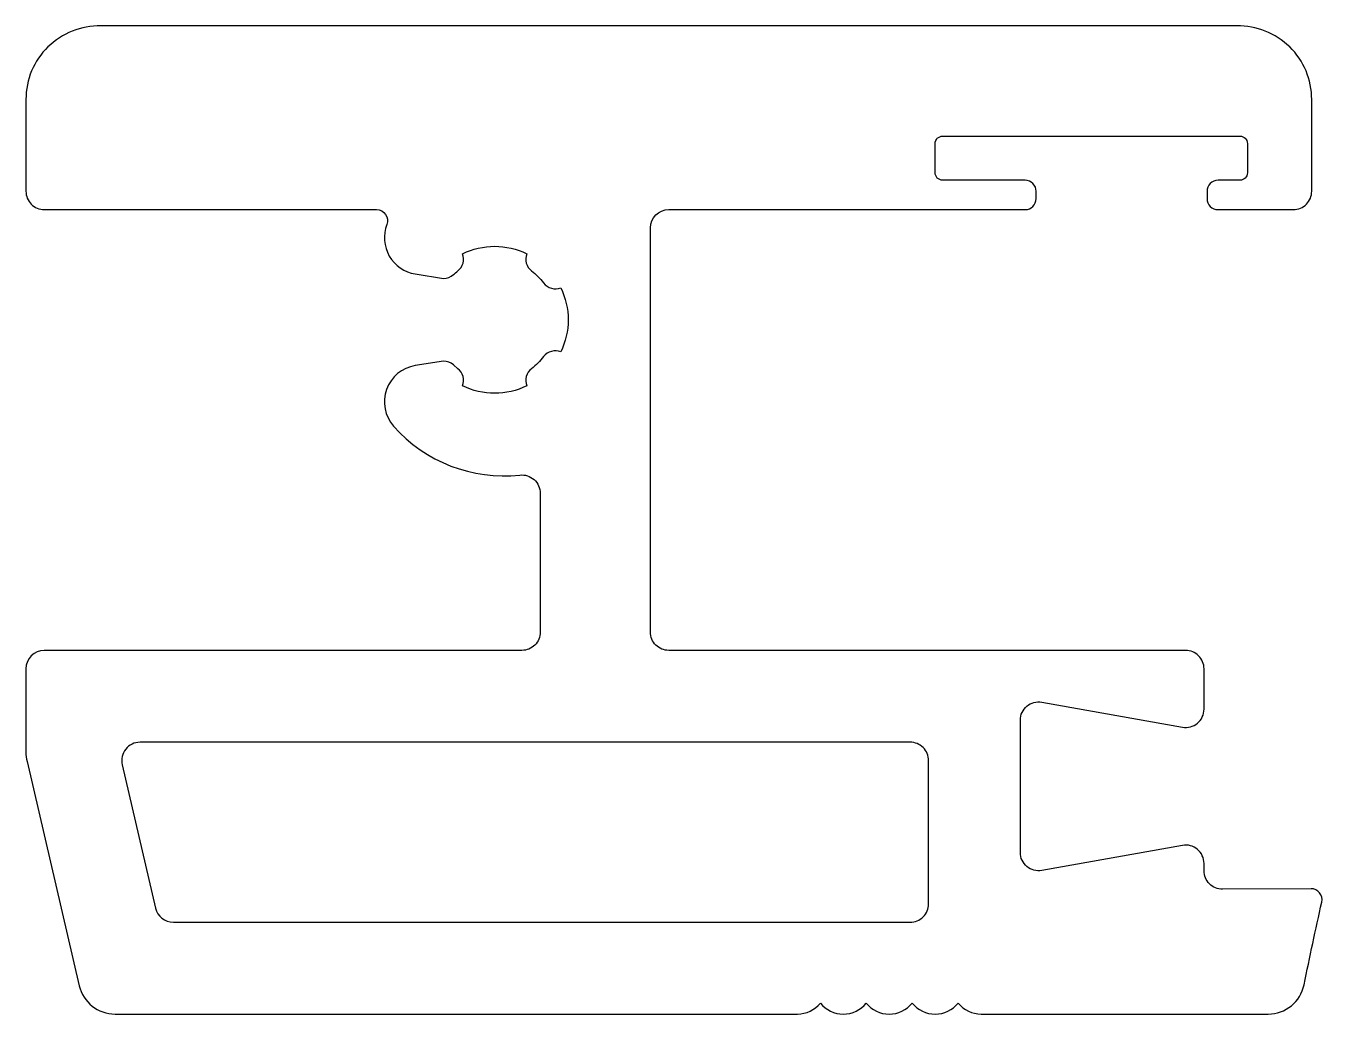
# Model space of a CAD drawing. Extents: x 683.3 to 718.6, y 514.1 to 541.
import ezdxf

# ---------------------------------------------------------------- set-up
doc = ezdxf.new("R2010")
doc.units = 0
doc.layers.get('0').update_dxf_attribs({"linetype": 'CONTINUOUS'})

msp = doc.modelspace()

# ---------------------------------------------------------------- linework, layer by layer
msp.add_lwpolyline([(697.345, 524.507, -0.414214), (696.845, 524.007), (683.845, 524.007, 0.414208), (683.345, 523.507), (683.345, 521.235, 0.063961), (683.378, 520.983), (684.796, 514.88, 0.348788), (685.77, 514.107), (704.345, 514.107, 0.227998), (704.97, 514.407, 0.481001), (706.22, 514.407, 0.481001), (707.47, 514.407, 0.481001), (708.72, 514.407, 0.227998), (709.345, 514.107), (717.158, 514.107, 0.356365), (718.138, 514.907, -0.004978), (718.62, 517.154, 0.482192), (718.326, 517.52), (715.917, 517.508, -0.415694), (715.414, 518.008), (715.414, 518.207, 0.467088), (714.826, 518.699), (711.002, 518.015, -0.467088), (710.414, 518.507), (710.414, 522.107, -0.467088), (711.002, 522.599), (714.826, 521.915, 0.467088), (715.414, 522.407), (715.414, 523.507, 0.414216), (714.914, 524.007), (700.845, 524.007, -0.414214), (700.345, 524.507), (700.345, 535.507, -0.414211), (700.845, 536.007), (710.545, 536.007, 0.414198), (710.845, 536.307), (710.845, 536.507, 0.414223), (710.545, 536.807), (708.295, 536.807, -0.417486), (708.095, 537.009), (708.095, 537.807, -0.414214), (708.295, 538.007), (716.395, 538.007, -0.414214), (716.595, 537.807), (716.595, 537.007, -0.414215), (716.395, 536.807), (715.796, 536.807, 0.414216), (715.496, 536.507), (715.496, 536.307, 0.414213), (715.796, 536.007), (717.846, 536.007, 0.414214), (718.346, 536.507), (718.346, 539.007, 0.42025), (716.304, 541.007), (685.386, 541.007, 0.42025), (683.345, 539.007), (683.345, 536.507, 0.414214), (683.845, 536.007), (692.89, 536.007, -0.525913), (693.17, 535.6, 0.475892), (693.944, 534.255), (694.709, 534.131, 0.187494), (694.98, 534.236, -0.023832), (695.102, 534.338, 0.338896), (695.232, 534.807, -0.2298), (696.978, 534.807, 0.338896), (697.108, 534.338, -0.069783), (697.436, 534.011, 0.338896), (697.904, 533.88, -0.2298), (697.904, 532.134, 0.338896), (697.436, 532.004, -0.069783), (697.108, 531.676, 0.338896), (696.978, 531.208, -0.2298), (695.232, 531.208, 0.338896), (695.102, 531.676), (694.98, 531.778, 0.187494), (694.709, 531.883), (693.944, 531.76, 0.590579), (693.354, 530.111, 0.244032), (696.791, 528.781, -0.446689), (697.345, 528.284), (697.345, 524.507)], format="xyb")
msp.add_lwpolyline([(686.872, 516.993, 0.348788), (687.359, 516.607), (707.414, 516.607, 0.414214), (707.914, 517.107), (707.914, 521.007, 0.414214), (707.414, 521.507), (686.452, 521.507, 0.482813), (685.965, 520.894)], format="xyb", close=True)

doc.saveas('drawing.dxf')
